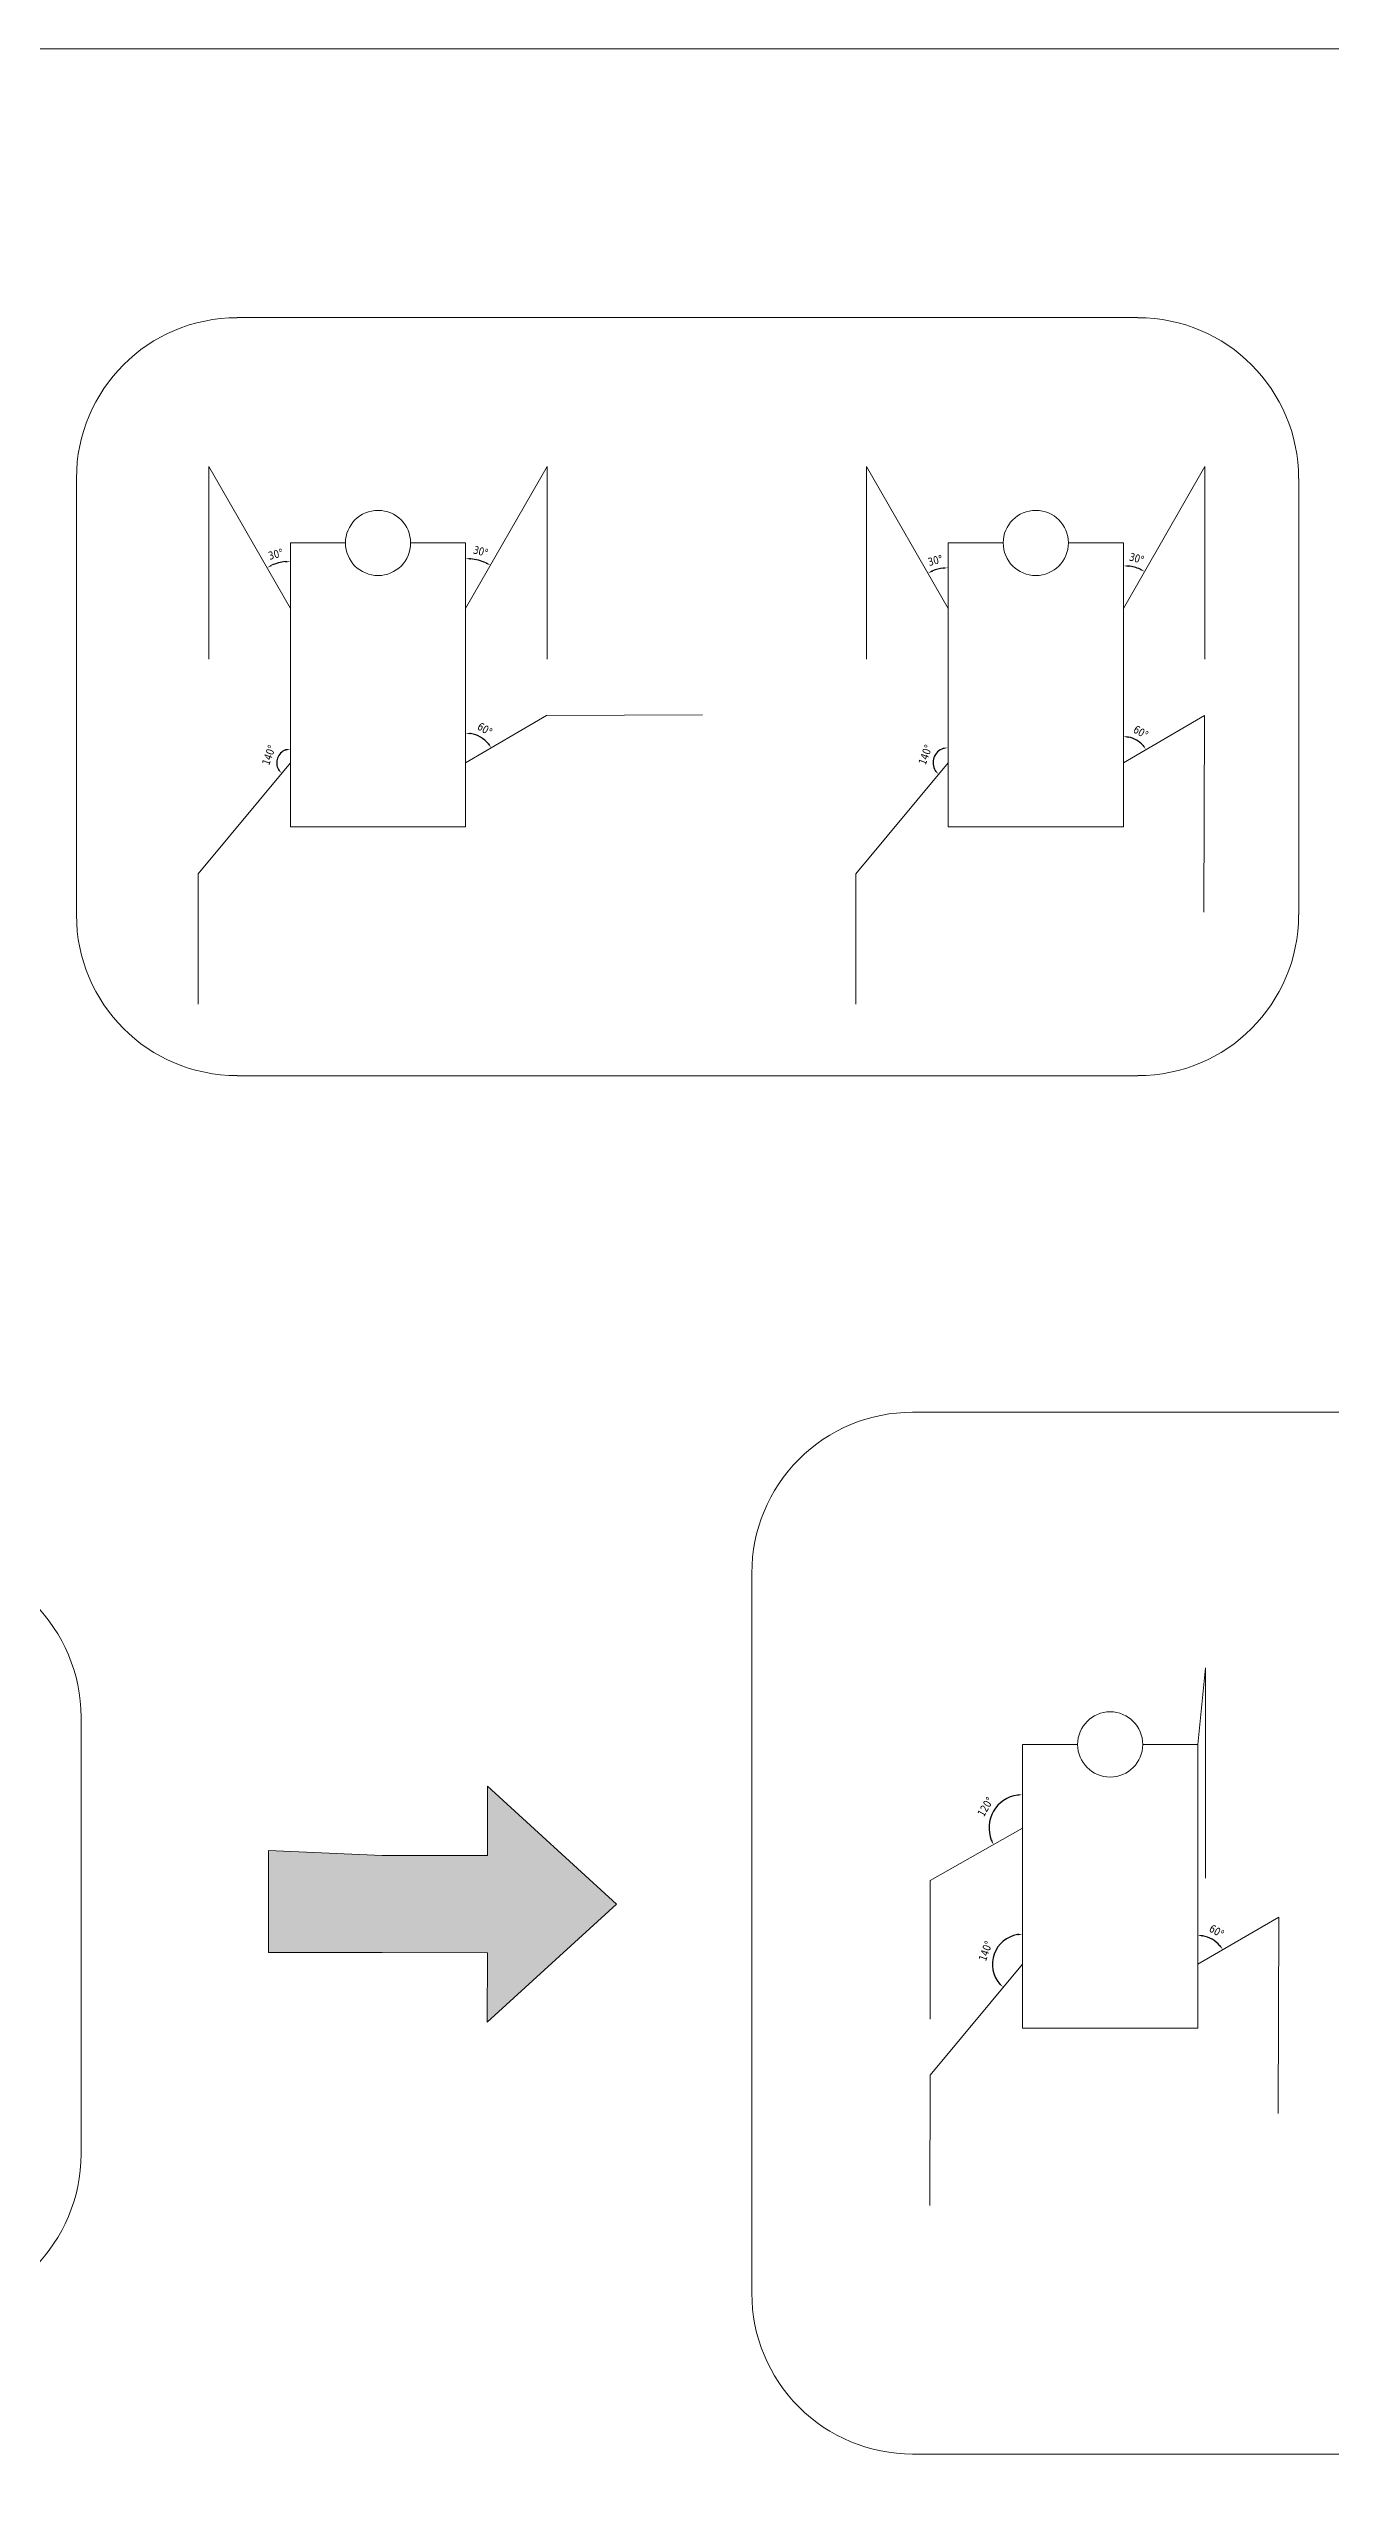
# Model space of a CAD drawing. Header units: millimetres. Extents: x 10966 to 11263, y 6995 to 7205.
# Drawn here: x 11086.6 to 11150.7, y 7082.2 to 7204.6 of the extents above; entities that cross this region are included whole.
import ezdxf

# ---------------------------------------------------------------- set-up
doc = ezdxf.new("R2010")
doc.units = ezdxf.units.MM
doc.header["$MEASUREMENT"] = 0
doc.layers.add('NET LIEN', color=255, linetype='Continuous', lineweight=18)
doc.layers.add('NetLien', color=7, linetype='Continuous', lineweight=30)
doc.styles.add('TEXT1', font='tahoma.ttf', dxfattribs={"width": 0.9})
doc.dimstyles.new('DIM1', dxfattribs={"dimtxt": 2, "dimasz": 1.25, "dimexe": 1.25, "dimexo": 1.25, "dimgap": 1.25, "dimtad": 1, "dimtoh": 1, "dimdec": 0, "dimzin": 0, "dimdsep": 46, "dimtxsty": 'TEXT1', "dimcen": 0.09, "dimclrd": 256, "dimclre": 256, "dimclrt": 256, "dimadec": 0, "dimazin": 0, "dimtfac": 1, "dimtdec": 0, "dimtix": 1, "dimtofl": 0, "dimtmove": 0, "dimatfit": 3, "dimfxl": 1, "dimtolj": 1, "dimtzin": 0, "dimlwd": -1, "dimlwe": -1, "dimarcsym": 0})

# ---------------------------------------------------------------- blocks, each defined once
blk = doc.blocks.new('*D81')
at = {"layer": 'Defpoints', "color": 0, "transparency": 16777216}
for p in [(11094.63, 7183.69), (11098.71, 7179.86), (11098.3, 7178.9), (11098.71, 7176.59), (11098.71, 7165.67)]:
    blk.add_point(p, dxfattribs=at)
at = {"layer": 'NetLien', "transparency": 16777216}
blk.add_arc((11098.71, 7176.59), 2.35, 96.1023, 113.7453, dxfattribs=at)
for points in [[(11097.78, 7178.7), (11097.74, 7178.77), (11097.54, 7178.62)], [(11098.45, 7178.96), (11098.46, 7178.88), (11098.71, 7178.93)]]:
    blk.add_solid(points, dxfattribs=at)
at = {"layer": 'NetLien', "transparency": 16777216, "insert": (11097.98, 7179.3), "char_height": 0.4, "attachment_point": 5, "rotation": 14.9238, "style": 'TEXT1'}
blk.add_mtext('\\A1;30°', dxfattribs=at)
blk = doc.blocks.new('*D82')
at = {"layer": 'Defpoints', "color": 0, "transparency": 16777216}
for p in [(11111.55, 7183.69), (11107.47, 7179.86), (11108.32, 7178.93), (11107.47, 7176.59), (11107.47, 7176.59)]:
    blk.add_point(p, dxfattribs=at)
at = {"layer": 'NetLien', "transparency": 16777216}
blk.add_arc((11107.47, 7176.59), 2.49, 65.9027, 84.2496, dxfattribs=at)
for points in [[(11107.72, 7179.02), (11107.72, 7179.11), (11107.47, 7179.08)], [(11108.51, 7178.9), (11108.47, 7178.82), (11108.71, 7178.75)]]:
    blk.add_solid(points, dxfattribs=at)
at = {"layer": 'NetLien', "transparency": 16777216, "insert": (11108.23, 7179.44), "char_height": 0.4, "attachment_point": 5, "rotation": 345.0762, "style": 'TEXT1'}
blk.add_mtext('\\A1;30°', dxfattribs=at)
blk = doc.blocks.new('*D83')
at = {"layer": 'Defpoints', "color": 0, "transparency": 16777216}
for p in [(11098.71, 7179.86), (11098.21, 7169.34), (11098.71, 7168.87), (11098.71, 7165.67), (11094.09, 7163.32)]:
    blk.add_point(p, dxfattribs=at)
at = {"layer": 'NetLien', "transparency": 16777216}
blk.add_arc((11098.71, 7168.87), 0.687, 110.9702, 209.279, dxfattribs=at)
for points in [[(11098.14, 7168.56), (11098.07, 7168.51), (11098.27, 7168.34)], [(11098.45, 7169.55), (11098.47, 7169.47), (11098.71, 7169.56)]]:
    blk.add_solid(points, dxfattribs=at)
at = {"layer": 'NetLien', "transparency": 16777216, "insert": (11097.63, 7169.26), "char_height": 0.4, "attachment_point": 5, "rotation": 70.1246, "style": 'TEXT1'}
blk.add_mtext('\\A1;140°', dxfattribs=at)
blk = doc.blocks.new('*D84')
at = {"layer": 'Defpoints', "color": 0, "transparency": 16777216}
for p in [(11107.47, 7179.86), (11111.52, 7171.23), (11108.42, 7170.01), (11107.47, 7168.87), (11107.47, 7165.67)]:
    blk.add_point(p, dxfattribs=at)
at = {"layer": 'NetLien', "transparency": 16777216}
blk.add_arc((11107.47, 7168.87), 1.48, 39.8317, 80.3277, dxfattribs=at)
for points in [[(11107.71, 7170.29), (11107.72, 7170.37), (11107.47, 7170.35)], [(11108.64, 7169.85), (11108.57, 7169.8), (11108.75, 7169.62)]]:
    blk.add_solid(points, dxfattribs=at)
at = {"layer": 'NetLien', "transparency": 16777216, "insert": (11108.44, 7170.55), "char_height": 0.4, "attachment_point": 5, "rotation": 330.0797, "style": 'TEXT1'}
blk.add_mtext('\\A1;60°', dxfattribs=at)
blk = doc.blocks.new('*D85')
at = {"layer": 'Defpoints', "color": 0, "transparency": 16777216}
for p in [(11127.52, 7183.69), (11131.6, 7179.86), (11131.25, 7178.59), (11131.6, 7176.59), (11131.6, 7165.67)]:
    blk.add_point(p, dxfattribs=at)
at = {"layer": 'NetLien', "transparency": 16777216}
blk.add_arc((11131.6, 7176.59), 2.03, 97.0495, 112.7982, dxfattribs=at)
for points in [[(11130.83, 7178.42), (11130.79, 7178.5), (11130.59, 7178.35)], [(11131.35, 7178.64), (11131.35, 7178.56), (11131.6, 7178.62)]]:
    blk.add_solid(points, dxfattribs=at)
at = {"layer": 'NetLien', "transparency": 16777216, "insert": (11130.96, 7178.99), "char_height": 0.4, "attachment_point": 5, "rotation": 14.9238, "style": 'TEXT1'}
blk.add_mtext('\\A1;30°', dxfattribs=at)
blk = doc.blocks.new('*D86')
at = {"layer": 'Defpoints', "color": 0, "transparency": 16777216}
for p in [(11144.44, 7183.69), (11140.36, 7179.86), (11141.09, 7178.59), (11140.36, 7176.59), (11140.36, 7176.59)]:
    blk.add_point(p, dxfattribs=at)
at = {"layer": 'NetLien', "transparency": 16777216}
blk.add_arc((11140.36, 7176.59), 2.13, 66.8747, 83.2776, dxfattribs=at)
for points in [[(11140.61, 7178.66), (11140.61, 7178.74), (11140.36, 7178.72)], [(11141.22, 7178.58), (11141.18, 7178.51), (11141.42, 7178.43)]]:
    blk.add_solid(points, dxfattribs=at)
at = {"layer": 'NetLien', "transparency": 16777216, "insert": (11141.03, 7179.09), "char_height": 0.4, "attachment_point": 5, "rotation": 345.0762, "style": 'TEXT1'}
blk.add_mtext('\\A1;30°', dxfattribs=at)
blk = doc.blocks.new('*D87')
at = {"layer": 'Defpoints', "color": 0, "transparency": 16777216}
for p in [(11140.36, 7179.86), (11144.42, 7171.23), (11141.2, 7169.87), (11140.36, 7168.87), (11140.36, 7165.67)]:
    blk.add_point(p, dxfattribs=at)
at = {"layer": 'NetLien', "transparency": 16777216}
blk.add_arc((11140.36, 7168.87), 1.31, 41.1424, 79.017, dxfattribs=at)
for points in [[(11140.61, 7170.11), (11140.62, 7170.2), (11140.36, 7170.18)], [(11141.38, 7169.76), (11141.31, 7169.71), (11141.49, 7169.53)]]:
    blk.add_solid(points, dxfattribs=at)
at = {"layer": 'NetLien', "transparency": 16777216, "insert": (11141.24, 7170.4), "char_height": 0.4, "attachment_point": 5, "rotation": 330.0797, "style": 'TEXT1'}
blk.add_mtext('\\A1;60°', dxfattribs=at)
blk = doc.blocks.new('*D88')
at = {"layer": 'Defpoints', "color": 0, "transparency": 16777216}
for p in [(11131.6, 7179.86), (11131.05, 7169.39), (11131.6, 7168.87), (11131.6, 7165.67), (11126.98, 7163.32)]:
    blk.add_point(p, dxfattribs=at)
at = {"layer": 'NetLien', "transparency": 16777216}
blk.add_arc((11131.6, 7168.87), 0.756, 109.0371, 211.2122, dxfattribs=at)
for points in [[(11131.35, 7169.63), (11131.36, 7169.55), (11131.6, 7169.63)], [(11130.98, 7168.51), (11130.92, 7168.45), (11131.12, 7168.29)]]:
    blk.add_solid(points, dxfattribs=at)
at = {"layer": 'NetLien', "transparency": 16777216, "insert": (11130.46, 7169.28), "char_height": 0.4, "attachment_point": 5, "rotation": 70.1246, "style": 'TEXT1'}
blk.add_mtext('\\A1;140°', dxfattribs=at)
blk = doc.blocks.new('*D104')
at = {"layer": 'Defpoints', "color": 0, "transparency": 16777216}
for p in [(11135.31, 7119.79), (11134.24, 7116.89), (11135.31, 7115.61), (11135.31, 7115.61), (11130.7, 7112.98)]:
    blk.add_point(p, dxfattribs=at)
at = {"layer": 'NetLien', "transparency": 16777216}
blk.add_arc((11135.31, 7115.61), 1.67, 98.5986, 201.139, dxfattribs=at)
for points in [[(11135.06, 7117.3), (11135.07, 7117.22), (11135.31, 7117.28)], [(11133.8, 7115.03), (11133.72, 7114.99), (11133.87, 7114.78)]]:
    blk.add_solid(points, dxfattribs=at)
at = {"layer": 'NetLien', "transparency": 16777216, "insert": (11133.47, 7116.68), "char_height": 0.4, "attachment_point": 5, "rotation": 59.8688, "style": 'TEXT1'}
blk.add_mtext('\\A1;120°', dxfattribs=at)
blk = doc.blocks.new('*D105')
at = {"layer": 'Defpoints', "color": 0, "transparency": 16777216}
for p in [(11135.31, 7119.79), (11134.22, 7109.83), (11135.31, 7108.8), (11135.31, 7105.6), (11130.7, 7103.25)]:
    blk.add_point(p, dxfattribs=at)
at = {"layer": 'NetLien', "transparency": 16777216}
blk.add_arc((11135.31, 7108.8), 1.5, 99.5488, 220.7005, dxfattribs=at)
for points in [[(11135.06, 7110.33), (11135.07, 7110.24), (11135.31, 7110.3)], [(11134.2, 7107.85), (11134.15, 7107.79), (11134.35, 7107.65)]]:
    blk.add_solid(points, dxfattribs=at)
at = {"layer": 'NetLien', "transparency": 16777216, "insert": (11133.47, 7109.47), "char_height": 0.4, "attachment_point": 5, "rotation": 70.1246, "style": 'TEXT1'}
blk.add_mtext('\\A1;140°', dxfattribs=at)
blk = doc.blocks.new('*D106')
at = {"layer": 'Defpoints', "color": 0, "transparency": 16777216}
for p in [(11144.08, 7119.79), (11148.13, 7111.16), (11145, 7109.91), (11144.08, 7108.8), (11144.08, 7105.6)]:
    blk.add_point(p, dxfattribs=at)
at = {"layer": 'NetLien', "transparency": 16777216}
blk.add_arc((11144.08, 7108.8), 1.44, 40.0896, 80.0699, dxfattribs=at)
for points in [[(11144.32, 7110.18), (11144.33, 7110.27), (11144.08, 7110.25)], [(11145.22, 7109.76), (11145.15, 7109.71), (11145.33, 7109.53)]]:
    blk.add_solid(points, dxfattribs=at)
at = {"layer": 'NetLien', "transparency": 16777216, "insert": (11145.03, 7110.45), "char_height": 0.4, "attachment_point": 5, "rotation": 330.0797, "style": 'TEXT1'}
blk.add_mtext('\\A1;60°', dxfattribs=at)

msp = doc.modelspace()

# ---------------------------------------------------------------- hatches: boundary and pattern name
at = {"layer": 'NET LIEN'}
h = msp.add_hatch(color=256, dxfattribs=at)
h.dxf.hatch_style = 1
h.paths.add_polyline_path([(11015.47, 7117.7), (11015.47, 7114.23), (11010.2, 7114.23), (11004.53, 7114.49), (11004.53, 7109.39), (11010.19, 7109.38), (11015.46, 7109.37), (11015.46, 7105.91), (11021.91, 7111.8)])
h.paths.add_polyline_path([(11163.21, 7179.96), (11163.21, 7176.49), (11157.93, 7176.49), (11152.26, 7176.75), (11152.26, 7171.65), (11157.93, 7171.64), (11163.2, 7171.63), (11163.19, 7168.17), (11169.65, 7174.06)])
h.paths.add_polyline_path([(11108.56, 7117.7), (11108.56, 7114.23), (11103.29, 7114.23), (11097.62, 7114.49), (11097.62, 7109.39), (11103.29, 7109.38), (11108.56, 7109.37), (11108.55, 7105.91), (11115.01, 7111.8)])
h.paths.add_polyline_path([(11154.05, 7043.06), (11154.05, 7039.59), (11148.78, 7039.59), (11143.1, 7039.85), (11143.1, 7034.75), (11148.77, 7034.74), (11154.04, 7034.73), (11154.04, 7031.26), (11160.49, 7037.15)])
h.paths.add_polyline_path([(11015.47, 7043.06), (11015.47, 7039.59), (11010.2, 7039.59), (11004.53, 7039.85), (11004.53, 7034.75), (11010.19, 7034.74), (11015.46, 7034.73), (11015.46, 7031.26), (11021.91, 7037.15)])

# ---------------------------------------------------------------- linework, layer by layer
for p, q in [((11096.04, 7191.13), (11141.09, 7191.13)), ((11088.01, 7161.26), (11088.01, 7183.09)), ((11098.71, 7176.59), (11094.63, 7183.69)), ((11094.63, 7183.69), (11094.63, 7174.05)), ((11107.47, 7176.59), (11111.55, 7183.69)), ((11111.55, 7183.69), (11111.55, 7174.05)), ((11131.6, 7176.59), (11127.52, 7183.69)), ((11127.52, 7183.69), (11127.52, 7174.05)), ((11140.36, 7176.59), (11144.44, 7183.69)), ((11144.44, 7183.69), (11144.44, 7174.05)), ((11149.13, 7183.09), (11149.13, 7161.26)), ((11107.47, 7179.86), (11104.71, 7179.86)), ((11107.47, 7179.86), (11107.47, 7176.59)), ((11140.36, 7179.86), (11137.61, 7179.86)), ((11140.36, 7179.86), (11140.36, 7176.59)), ((11107.47, 7168.87), (11111.52, 7171.23)), ((11111.52, 7171.23), (11119.32, 7171.26)), ((11140.36, 7168.87), (11144.42, 7171.23)), ((11144.42, 7171.23), (11144.38, 7161.4)), ((11098.71, 7168.87), (11094.09, 7163.32)), ((11107.47, 7165.67), (11107.47, 7168.87)), ((11131.6, 7168.87), (11126.98, 7163.32)), ((11140.36, 7165.67), (11140.36, 7168.87)), ((11107.47, 7165.67), (11103.09, 7165.67)), ((11107.47, 7165.67), (11107.47, 7165.67)), ((11107.47, 7165.67), (11107.47, 7165.67)), ((11107.47, 7165.67), (11107.47, 7165.67)), ((11140.36, 7165.67), (11135.98, 7165.67)), ((11140.36, 7165.67), (11140.36, 7165.67)), ((11140.36, 7165.67), (11140.36, 7165.67)), ((11140.36, 7165.67), (11140.36, 7165.67)), ((11094.09, 7163.32), (11094.09, 7156.8)), ((11126.98, 7163.32), (11126.98, 7156.8)), ((11141.09, 7153.22), (11096.04, 7153.22)), ((11144.08, 7119.79), (11144.46, 7123.62)), ((11144.46, 7123.62), (11144.46, 7113.11)), ((11088.24, 7121.15), (11088.24, 7099.31)), ((11135.31, 7119.79), (11135.31, 7115.61)), ((11144.08, 7119.79), (11141.32, 7119.79)), ((11144.08, 7119.79), (11144.08, 7116.52)), ((11115.01, 7111.8), (11108.56, 7117.7)), ((11108.56, 7117.7), (11108.56, 7114.23)), ((11135.31, 7115.61), (11130.7, 7112.98)), ((11097.62, 7109.39), (11097.62, 7114.49)), ((11097.62, 7114.49), (11103.29, 7114.23)), ((11108.56, 7114.23), (11103.29, 7114.23)), ((11130.7, 7112.98), (11130.7, 7106.05)), ((11115.01, 7111.8), (11108.55, 7105.91)), ((11144.08, 7108.8), (11148.13, 7111.16)), ((11148.13, 7111.16), (11148.1, 7101.33)), ((11103.29, 7109.38), (11097.62, 7109.39)), ((11108.56, 7109.37), (11103.29, 7109.38)), ((11108.55, 7105.91), (11108.56, 7109.37)), ((11135.31, 7108.8), (11130.7, 7103.25)), ((11144.08, 7105.6), (11144.08, 7108.8)), ((11144.08, 7105.6), (11139.7, 7105.6)), ((11144.08, 7105.6), (11144.08, 7105.6)), ((11144.08, 7105.6), (11144.08, 7105.6)), ((11144.08, 7105.6), (11144.08, 7105.6)), ((11130.7, 7103.25), (11130.69, 7096.74))]:
    msp.add_line(p, q, dxfattribs=at)
msp.add_lwpolyline([(10965.8, 6994.56), (11262.8, 6994.56), (11262.8, 7204.56), (10965.8, 7204.56)], close=True, dxfattribs=at)
for points in [[(11104.71, 7179.86), (11107.47, 7179.86), (11107.47, 7165.67), (11098.71, 7165.67), (11098.71, 7179.86), (11101.46, 7179.86)], [(11137.61, 7179.86), (11140.36, 7179.86), (11140.36, 7165.67), (11131.6, 7165.67), (11131.6, 7179.86), (11134.35, 7179.86)], [(11141.32, 7119.79), (11144.08, 7119.79), (11144.08, 7105.6), (11135.31, 7105.6), (11135.31, 7119.79), (11138.07, 7119.79)]]:
    msp.add_lwpolyline(points, dxfattribs=at)
msp.add_lwpolyline([(11129.81, 7136.4), (11224.52, 7136.4, -0.414214), (11232.55, 7128.36), (11232.55, 7092.35, -0.414214), (11224.52, 7084.31), (11129.81, 7084.31, -0.414214), (11121.78, 7092.35), (11121.78, 7128.36, -0.414214)], format="xyb", close=True, dxfattribs=at)
for centre in [(11103.09, 7179.86), (11135.98, 7179.86), (11139.7, 7119.79)]:
    msp.add_circle(centre, 1.63, dxfattribs=at)
for centre, start, end in [((11096.04, 7183.09), 90, 180), ((11141.09, 7183.09), 0, 90), ((11096.04, 7161.26), 180, 270), ((11141.09, 7161.26), 270, 0), ((11080.21, 7121.15), 0, 90), ((11080.21, 7099.31), 270, 0)]:
    msp.add_arc(centre, 8.03, start, end, dxfattribs=at)

# ---------------------------------------------------------------- dimensions: what is measured, and where the dimension line sits
at = {"layer": 'NetLien'}
for base, line1, line2, picture, middle in [((11098.3, 7178.9), ((11098.71, 7165.67), (11098.71, 7179.86)), ((11098.71, 7176.59), (11094.63, 7183.69)), '*D81', (11097.98, 7179.3)), ((11108.32, 7178.93), ((11107.47, 7176.59), (11111.55, 7183.69)), ((11107.47, 7179.86), (11107.47, 7176.59)), '*D82', (11108.23, 7179.44)), ((11131.25, 7178.59), ((11131.6, 7165.67), (11131.6, 7179.86)), ((11131.6, 7176.59), (11127.52, 7183.69)), '*D85', (11130.96, 7178.99)), ((11141.09, 7178.59), ((11140.36, 7179.86), (11140.36, 7176.59)), ((11140.36, 7176.59), (11144.44, 7183.69)), '*D86', (11141.03, 7179.09)), ((11098.21, 7169.34), ((11098.71, 7168.87), (11094.09, 7163.32)), ((11098.71, 7165.67), (11098.71, 7179.86)), '*D83', (11097.63, 7169.26)), ((11108.42, 7170.01), ((11107.47, 7168.87), (11111.52, 7171.23)), ((11107.47, 7179.86), (11107.47, 7165.67)), '*D84', (11108.44, 7170.55)), ((11131.05, 7169.39), ((11131.6, 7168.87), (11126.98, 7163.32)), ((11131.6, 7165.67), (11131.6, 7179.86)), '*D88', (11130.46, 7169.28)), ((11141.2, 7169.87), ((11140.36, 7168.87), (11144.42, 7171.23)), ((11140.36, 7179.86), (11140.36, 7165.67)), '*D87', (11141.24, 7170.4)), ((11134.24, 7116.89), ((11135.31, 7119.79), (11135.31, 7115.61)), ((11135.31, 7115.61), (11130.7, 7112.98)), '*D104', (11133.47, 7116.68)), ((11134.22, 7109.83), ((11135.31, 7105.6), (11135.31, 7119.79)), ((11135.31, 7108.8), (11130.7, 7103.25)), '*D105', (11133.47, 7109.47)), ((11145, 7109.91), ((11144.08, 7108.8), (11148.13, 7111.16)), ((11144.08, 7119.79), (11144.08, 7105.6)), '*D106', (11145.03, 7110.45))]:
    dim = msp.add_angular_dim_2l(base=base, line1=line1, line2=line2, dimstyle='DIM1', override={"dimscale": 0.2}, dxfattribs=at)
    dim.commit()
    dim.dimension.update_dxf_attribs({"geometry": picture, "text_midpoint": middle})

doc.saveas('drawing.dxf')
